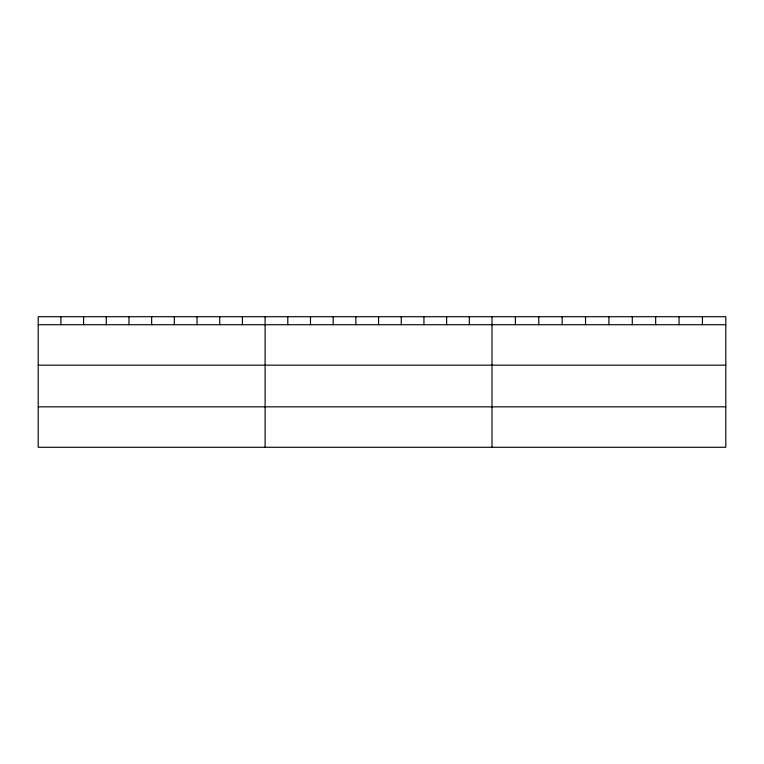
<?xml version="1.0" encoding="UTF-8"?>
<svg xmlns="http://www.w3.org/2000/svg" width="764" height="764" viewBox="0 0 764 764"><rect width="100%" height="100%" fill="white"/><g stroke="black" fill="none" stroke-linecap="round" stroke-linejoin="round"><path stroke-width="1.15" d="M725.8 365.163L725.8 316.716L38.2 316.716L38.2 447.284L725.8 447.284L725.8 365.163L38.2 365.163M38.2 324.719L725.8 324.719M38.2 406.84L725.8 406.84M702.422 316.716L702.422 324.719M679.043 316.716L679.043 324.719M655.665 316.716L655.665 324.719M632.286 316.716L632.286 324.719M608.908 316.716L608.908 324.719M585.53 316.716L585.53 324.719M562.151 316.716L562.151 324.719M538.773 316.716L538.773 324.719M515.394 316.716L515.394 324.719M492.016 316.716L492.016 447.284M469.325 316.716L469.325 324.719M446.634 316.716L446.634 324.719M423.944 316.716L423.944 324.719M401.253 316.716L401.253 324.719M378.562 316.716L378.562 324.719M355.871 316.716L355.871 324.719M333.18 316.716L333.18 324.719M310.49 316.716L310.49 324.719M287.799 316.716L287.799 324.719M265.108 316.716L265.108 447.284M242.417 316.716L242.417 324.719M219.726 316.716L219.726 324.719M197.036 316.716L197.036 324.719M174.345 316.716L174.345 324.719M151.654 316.716L151.654 324.719M128.963 316.716L128.963 324.719M106.272 316.716L106.272 324.719M83.582 316.716L83.582 324.719M60.891 316.716L60.891 324.719"/></g></svg>
